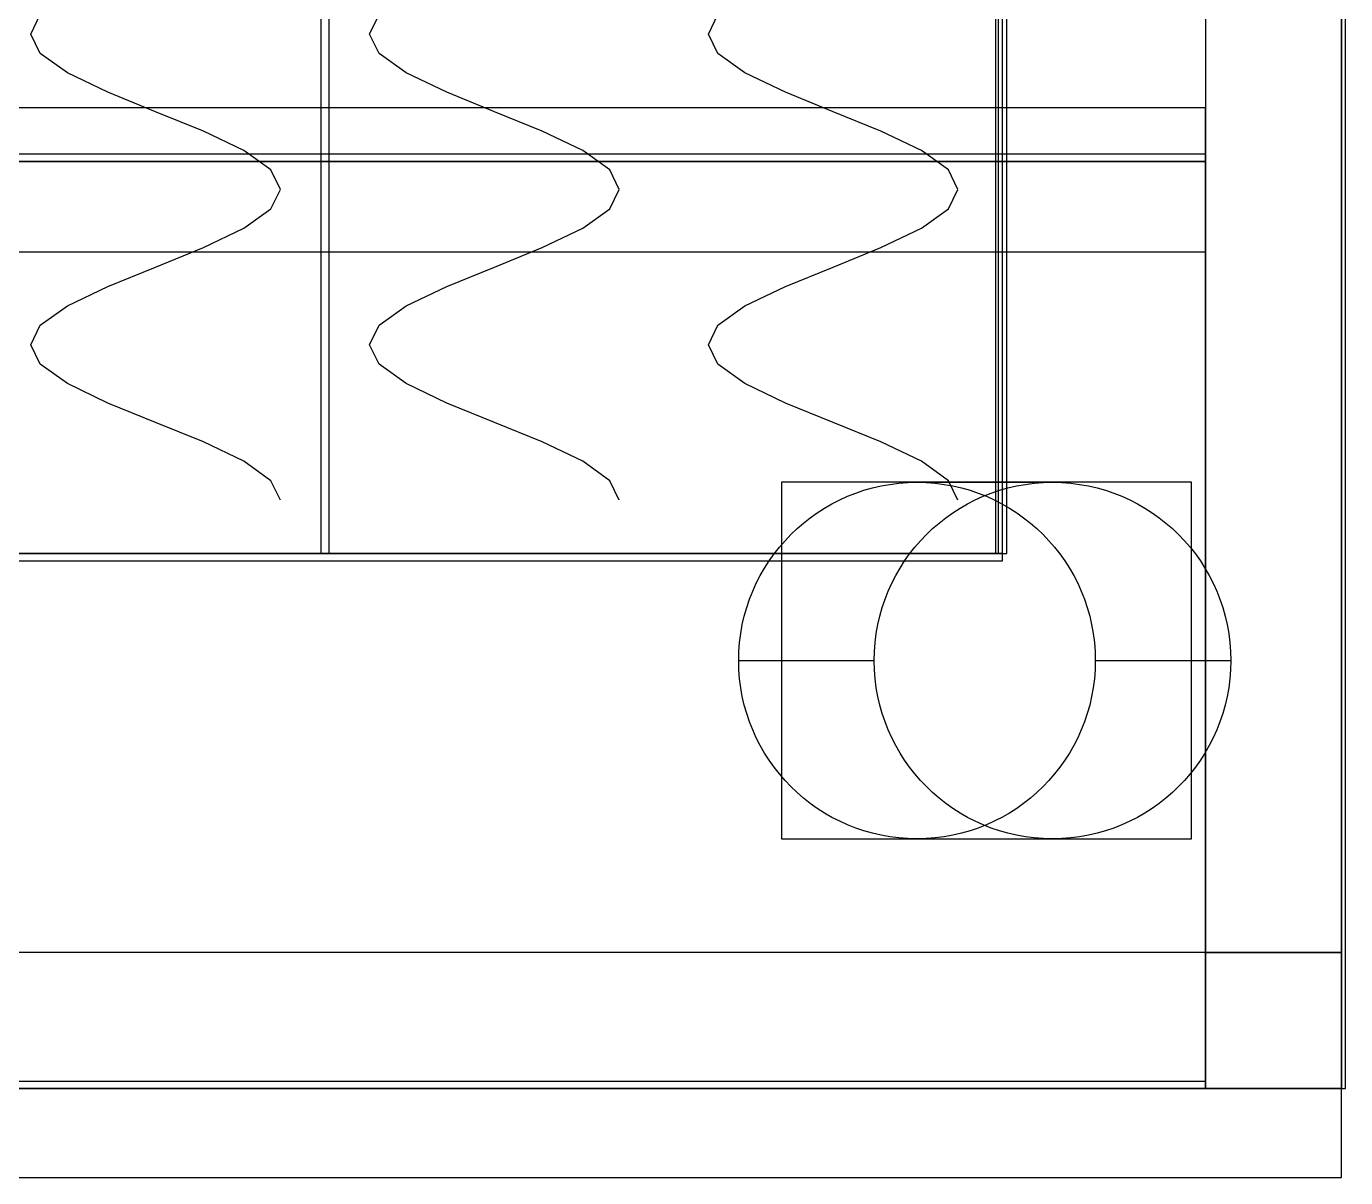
# Model space of a CAD drawing. Header units: metres. Extents: x -4 to 954, y -25 to 874.
# Drawn here: x 581.2 to 951.2, y -25 to 297.9 of the extents above; entities that cross this region are included whole.
import ezdxf

# ---------------------------------------------------------------- set-up
doc = ezdxf.new("R2010")
doc.units = ezdxf.units.M
for name, color, linetype in [('00_RUEDAS_INDUSTRIALES', 7, 'Continuous'), ('01_CHASIS_PTR_SOLDADO', 4, 'Continuous'), ('02_FORRO_EXTERIOR_LAMINA', 8, 'Continuous'), ('03_DIVISION_VERTICAL_AISLANTE', 6, 'Continuous'), ('04_POZO_CAIDA_BLINDADO', 1, 'Continuous'), ('07_CHAROLAS_Y_CANALES', 5, 'Continuous'), ('08_RESORTES_HELICOIDALES', 1, 'Continuous'), ('14_PUERTA_Y_VITRINA', 7, 'Continuous')]:
    doc.layers.add(name, color=color, linetype=linetype)

msp = doc.modelspace()

# ---------------------------------------------------------------- linework, layer by layer
at = {"layer": '00_RUEDAS_INDUSTRIALES'}
for p, q in [((908, 170, -6), (793, 170, -6)), ((793, 170, -6), (793, 70, -6)), ((908, 170, -6), (793, 170)), ((793, 170), (793, 70)), ((793, 170, -6), (793, 170)), ((831, 170, -75), (869, 170, -75)), ((908, 70, -6), (908, 170, -6)), ((908, 70), (908, 170, -6)), ((908, 170, -6), (908, 170, -6)), ((781, 120, -75), (819, 120, -75)), ((881, 120, -75), (919, 120, -75)), ((793, 70, -6), (908, 70, -6)), ((793, 70), (908, 70)), ((793, 70, -6), (793, 70)), ((831, 70, -75), (869, 70, -75)), ((908, 70, -6), (908, 70))]:
    msp.add_line(p, q, dxfattribs=at)
for centre in [(831, 120, -75), (869, 120, -75)]:
    msp.add_circle(centre, 50, dxfattribs=at)
at = {"layer": '01_CHASIS_PTR_SOLDADO'}
for p, q in [((911.9, 811.9), (911.9, 38.1)), ((911.9, 811.9, 38.1), (911.9, 38.1, 38.1)), ((911.9, 811.9, 434.6), (911.9, 38.1, 434.6)), ((911.9, 811.9, 460), (911.9, 38.1, 460)), ((911.9, 811.9, 1791.9), (911.9, 38.1, 1791.9)), ((911.9, 811.9, 1830), (911.9, 38.1, 1830)), ((950, 38.1), (950, 811.9)), ((950, 38.1, 38.1), (950, 811.9)), ((950, 38.1, 434.6), (950, 811.9, 434.6)), ((950, 38.1, 460), (950, 811.9, 434.6)), ((950, 38.1, 1791.9), (950, 811.9, 1791.9)), ((950, 38.1, 1830), (950, 811.9, 1791.9)), ((911.9, 260, 434.6), (38.1, 260, 434.6)), ((911.9, 260, 434.6), (38.1, 260, 460)), ((911.9, 234.6, 434.6), (911.9, 260, 434.6)), ((911.9, 234.6, 460), (911.9, 260, 434.6)), ((911.9, 260, 434.6), (911.9, 260, 434.6)), ((38.1, 234.6, 434.6), (911.9, 234.6, 434.6)), ((38.1, 234.6, 460), (911.9, 234.6, 460)), ((911.9, 234.6, 434.6), (911.9, 234.6, 460)), ((911.9, 38.1), (38.1, 38.1)), ((911.9, 38.1), (38.1, 38.1, 38.1)), ((911.9, 38.1, 434.6), (38.1, 38.1, 434.6)), ((911.9, 38.1, 434.6), (38.1, 38.1, 460)), ((911.9, 38.1, 1791.9), (38.1, 38.1, 1791.9)), ((911.9, 38.1, 1791.9), (38.1, 38.1, 1830)), ((950, 38.1), (911.9, 38.1)), ((911.9, 38.1), (911.9, 0)), ((950, 38.1), (911.9, 38.1, 1830)), ((911.9, 38.1, 1830), (911.9, 0, 1830)), ((911.9, 38.1), (911.9, 38.1, 1830)), ((911.9, 0), (911.9, 38.1)), ((911.9, 0, 38.1), (911.9, 38.1)), ((911.9, 38.1), (911.9, 38.1)), ((911.9, 38.1), (950, 38.1)), ((911.9, 38.1, 38.1), (950, 38.1, 38.1)), ((911.9, 38.1), (911.9, 38.1, 38.1)), ((911.9, 0, 434.6), (911.9, 38.1, 434.6)), ((911.9, 0, 460), (911.9, 38.1, 434.6)), ((911.9, 38.1, 434.6), (911.9, 38.1, 434.6)), ((911.9, 38.1, 434.6), (950, 38.1, 434.6)), ((911.9, 38.1, 460), (950, 38.1, 460)), ((911.9, 38.1, 434.6), (911.9, 38.1, 460)), ((911.9, 0, 1791.9), (911.9, 38.1, 1791.9)), ((911.9, 0, 1830), (911.9, 38.1, 1791.9)), ((911.9, 38.1, 1791.9), (911.9, 38.1, 1791.9)), ((911.9, 38.1, 1791.9), (950, 38.1, 1791.9)), ((911.9, 38.1, 1830), (950, 38.1, 1830)), ((911.9, 38.1, 1791.9), (911.9, 38.1, 1830)), ((950, 0), (950, 38.1)), ((950, 0, 1830), (950, 38.1)), ((950, 38.1), (950, 38.1)), ((950, 38.1), (950, 38.1, 38.1)), ((950, 38.1, 434.6), (950, 38.1, 460)), ((950, 38.1, 1791.9), (950, 38.1, 1830)), ((38.1, 0), (911.9, 0)), ((38.1, 0, 38.1), (911.9, 0, 38.1)), ((38.1, 0, 434.6), (911.9, 0, 434.6)), ((38.1, 0, 460), (911.9, 0, 460)), ((38.1, 0, 1791.9), (911.9, 0, 1791.9)), ((38.1, 0, 1830), (911.9, 0, 1830)), ((911.9, 0), (950, 0)), ((911.9, 0, 1830), (950, 0, 1830)), ((911.9, 0), (911.9, 0, 1830)), ((911.9, 0), (911.9, 0, 38.1)), ((911.9, 0, 434.6), (911.9, 0, 460)), ((911.9, 0, 1791.9), (911.9, 0, 1830)), ((950, 0), (950, 0, 1830))]:
    msp.add_line(p, q, dxfattribs=at)
at = {"layer": '02_FORRO_EXTERIOR_LAMINA'}
for p, q in [((950, 850), (950, 0)), ((950, 850, 1830), (950, 0, 1830)), ((951.2, 0), (951.2, 850)), ((951.2, 0, 1830), (951.2, 850)), ((950, 0), (951.2, 0)), ((950, 0, 1830), (951.2, 0, 1830)), ((950, 0), (950, 0, 1830)), ((951.2, 0), (951.2, 0, 1830))]:
    msp.add_line(p, q, dxfattribs=at)
at = {"layer": '03_DIVISION_VERTICAL_AISLANTE'}
for p, q in [((911.9, 275, 460), (38.1, 275, 460)), ((911.9, 275, 460), (38.1, 275, 550)), ((911.9, 260, 460), (911.9, 275, 460)), ((911.9, 260, 550), (911.9, 275, 460)), ((911.9, 275, 460), (911.9, 275, 460)), ((38.1, 260, 460), (911.9, 260, 460)), ((38.1, 260, 550), (911.9, 260, 550)), ((911.9, 260, 524.6), (38.1, 260, 524.6)), ((911.9, 260, 524.6), (38.1, 260, 550)), ((911.9, 260, 460), (911.9, 260, 550)), ((911.9, 234.6, 524.6), (911.9, 260, 524.6)), ((911.9, 234.6, 550), (911.9, 260, 524.6)), ((911.9, 260, 524.6), (911.9, 260, 524.6)), ((38.1, 234.6, 524.6), (911.9, 234.6, 524.6)), ((38.1, 234.6, 550), (911.9, 234.6, 550)), ((911.9, 234.6, 524.6), (911.9, 234.6, 550))]:
    msp.add_line(p, q, dxfattribs=at)
at = {"layer": '04_POZO_CAIDA_BLINDADO'}
for p, q in [((911.9, 262), (38.1, 262)), ((911.9, 262), (38.1, 262, 460)), ((38.1, 260), (911.9, 260)), ((38.1, 260, 460), (911.9, 260, 460)), ((911.9, 260), (38.1, 260)), ((911.9, 260), (38.1, 260, 2)), ((911.9, 260), (911.9, 262)), ((911.9, 260, 460), (911.9, 262)), ((911.9, 262), (911.9, 262)), ((911.9, 260), (911.9, 260, 460)), ((911.9, 0), (911.9, 260)), ((911.9, 0, 2), (911.9, 260)), ((911.9, 260), (911.9, 260)), ((911.9, 2, 450), (38.1, 2, 450)), ((911.9, 2, 450), (38.1, 2, 460)), ((38.1, 0), (911.9, 0)), ((38.1, 0, 2), (911.9, 0, 2)), ((38.1, 0, 450), (911.9, 0, 450)), ((38.1, 0, 460), (911.9, 0, 460)), ((911.9, 0, 450), (911.9, 2, 450)), ((911.9, 0, 460), (911.9, 2, 450)), ((911.9, 2, 450), (911.9, 2, 450)), ((911.9, 0), (911.9, 0, 2)), ((911.9, 0, 450), (911.9, 0, 460))]:
    msp.add_line(p, q, dxfattribs=at)
at = {"layer": '07_CHAROLAS_Y_CANALES'}
for p, q in [((663.8, 800, 552), (663.8, 150, 552)), ((663.8, 800, 612), (663.8, 150, 612)), ((663.8, 800, 752), (663.8, 150, 752)), ((663.8, 800, 812), (663.8, 150, 812)), ((663.8, 800, 952), (663.8, 150, 952)), ((663.8, 800, 1012), (663.8, 150, 1012)), ((663.8, 800, 1152), (663.8, 150, 1152)), ((663.8, 800, 1212), (663.8, 150, 1212)), ((663.8, 800, 1352), (663.8, 150, 1352)), ((663.8, 800, 1412), (663.8, 150, 1412)), ((663.8, 800, 1552), (663.8, 150, 1552)), ((663.8, 800, 1612), (663.8, 150, 1612)), ((666.2, 150, 552), (666.2, 800, 552)), ((666.2, 150, 612), (666.2, 800, 552)), ((666.2, 150, 752), (666.2, 800, 752)), ((666.2, 150, 812), (666.2, 800, 752)), ((666.2, 150, 952), (666.2, 800, 952)), ((666.2, 150, 1012), (666.2, 800, 952)), ((666.2, 150, 1152), (666.2, 800, 1152)), ((666.2, 150, 1212), (666.2, 800, 1152)), ((666.2, 150, 1352), (666.2, 800, 1352)), ((666.2, 150, 1412), (666.2, 800, 1352)), ((666.2, 150, 1552), (666.2, 800, 1552)), ((666.2, 150, 1612), (666.2, 800, 1552)), ((853, 800, 550), (853, 150, 550)), ((853, 800, 570), (853, 150, 570)), ((853, 800, 750), (853, 150, 750)), ((853, 800, 770), (853, 150, 770)), ((853, 800, 950), (853, 150, 950)), ((853, 800, 970), (853, 150, 970)), ((853, 800, 1150), (853, 150, 1150)), ((853, 800, 1170), (853, 150, 1170)), ((853, 800, 1350), (853, 150, 1350)), ((853, 800, 1370), (853, 150, 1370)), ((853, 800, 1550), (853, 150, 1550)), ((853, 800, 1570), (853, 150, 1570)), ((853.8, 800, 552), (853.8, 150, 552)), ((853.8, 800, 612), (853.8, 150, 612)), ((853.8, 800, 752), (853.8, 150, 752)), ((853.8, 800, 812), (853.8, 150, 812)), ((853.8, 800, 952), (853.8, 150, 952)), ((853.8, 800, 1012), (853.8, 150, 1012)), ((853.8, 800, 1152), (853.8, 150, 1152)), ((853.8, 800, 1212), (853.8, 150, 1212)), ((853.8, 800, 1352), (853.8, 150, 1352)), ((853.8, 800, 1412), (853.8, 150, 1412)), ((853.8, 800, 1552), (853.8, 150, 1552)), ((853.8, 800, 1612), (853.8, 150, 1612)), ((855, 150, 550), (855, 800, 550)), ((855, 150, 552), (855, 800, 550)), ((855, 150, 550), (855, 800, 550)), ((855, 150, 570), (855, 800, 550)), ((855, 150, 750), (855, 800, 750)), ((855, 150, 752), (855, 800, 750)), ((855, 150, 750), (855, 800, 750)), ((855, 150, 770), (855, 800, 750)), ((855, 150, 950), (855, 800, 950)), ((855, 150, 952), (855, 800, 950)), ((855, 150, 950), (855, 800, 950)), ((855, 150, 970), (855, 800, 950)), ((855, 150, 1150), (855, 800, 1150)), ((855, 150, 1152), (855, 800, 1150)), ((855, 150, 1150), (855, 800, 1150)), ((855, 150, 1170), (855, 800, 1150)), ((855, 150, 1350), (855, 800, 1350)), ((855, 150, 1352), (855, 800, 1350)), ((855, 150, 1350), (855, 800, 1350)), ((855, 150, 1370), (855, 800, 1350)), ((855, 150, 1550), (855, 800, 1550)), ((855, 150, 1552), (855, 800, 1550)), ((855, 150, 1550), (855, 800, 1550)), ((855, 150, 1570), (855, 800, 1550)), ((856.2, 150, 552), (856.2, 800, 552)), ((856.2, 150, 612), (856.2, 800, 552)), ((856.2, 150, 752), (856.2, 800, 752)), ((856.2, 150, 812), (856.2, 800, 752)), ((856.2, 150, 952), (856.2, 800, 952)), ((856.2, 150, 1012), (856.2, 800, 952)), ((856.2, 150, 1152), (856.2, 800, 1152)), ((856.2, 150, 1212), (856.2, 800, 1152)), ((856.2, 150, 1352), (856.2, 800, 1352)), ((856.2, 150, 1412), (856.2, 800, 1352)), ((856.2, 150, 1552), (856.2, 800, 1552)), ((856.2, 150, 1612), (856.2, 800, 1552)), ((95, 150, 550), (855, 150, 550)), ((95, 150, 552), (855, 150, 552)), ((855, 150, 532), (95, 150, 532)), ((855, 150, 532), (95, 150, 552)), ((95, 150, 750), (855, 150, 750)), ((95, 150, 752), (855, 150, 752)), ((855, 150, 732), (95, 150, 732)), ((855, 150, 732), (95, 150, 752)), ((95, 150, 950), (855, 150, 950)), ((95, 150, 952), (855, 150, 952)), ((855, 150, 932), (95, 150, 932)), ((855, 150, 932), (95, 150, 952)), ((95, 150, 1150), (855, 150, 1150)), ((95, 150, 1152), (855, 150, 1152)), ((855, 150, 1132), (95, 150, 1132)), ((855, 150, 1132), (95, 150, 1152)), ((95, 150, 1350), (855, 150, 1350)), ((95, 150, 1352), (855, 150, 1352)), ((855, 150, 1332), (95, 150, 1332)), ((855, 150, 1332), (95, 150, 1352)), ((95, 150, 1550), (855, 150, 1550)), ((95, 150, 1552), (855, 150, 1552)), ((855, 150, 1532), (95, 150, 1532)), ((855, 150, 1532), (95, 150, 1552)), ((95, 148, 532), (855, 148, 532)), ((95, 148, 552), (855, 148, 552)), ((95, 148, 732), (855, 148, 732)), ((95, 148, 752), (855, 148, 752)), ((95, 148, 932), (855, 148, 932)), ((95, 148, 952), (855, 148, 952)), ((95, 148, 1132), (855, 148, 1132)), ((95, 148, 1152), (855, 148, 1152)), ((95, 148, 1332), (855, 148, 1332)), ((95, 148, 1352), (855, 148, 1352)), ((95, 148, 1532), (855, 148, 1532)), ((95, 148, 1552), (855, 148, 1552)), ((663.8, 150, 552), (666.2, 150, 552)), ((663.8, 150, 612), (666.2, 150, 612)), ((663.8, 150, 552), (663.8, 150, 612)), ((663.8, 150, 752), (666.2, 150, 752)), ((663.8, 150, 812), (666.2, 150, 812)), ((663.8, 150, 752), (663.8, 150, 812)), ((663.8, 150, 952), (666.2, 150, 952)), ((663.8, 150, 1012), (666.2, 150, 1012)), ((663.8, 150, 952), (663.8, 150, 1012)), ((663.8, 150, 1152), (666.2, 150, 1152)), ((663.8, 150, 1212), (666.2, 150, 1212)), ((663.8, 150, 1152), (663.8, 150, 1212)), ((663.8, 150, 1352), (666.2, 150, 1352)), ((663.8, 150, 1412), (666.2, 150, 1412)), ((663.8, 150, 1352), (663.8, 150, 1412)), ((663.8, 150, 1552), (666.2, 150, 1552)), ((663.8, 150, 1612), (666.2, 150, 1612)), ((663.8, 150, 1552), (663.8, 150, 1612)), ((666.2, 150, 552), (666.2, 150, 612)), ((666.2, 150, 752), (666.2, 150, 812)), ((666.2, 150, 952), (666.2, 150, 1012)), ((666.2, 150, 1152), (666.2, 150, 1212)), ((666.2, 150, 1352), (666.2, 150, 1412)), ((666.2, 150, 1552), (666.2, 150, 1612)), ((853, 150, 550), (855, 150, 550)), ((853, 150, 570), (855, 150, 570)), ((853, 150, 550), (853, 150, 570)), ((853, 150, 750), (855, 150, 750)), ((853, 150, 770), (855, 150, 770)), ((853, 150, 750), (853, 150, 770)), ((853, 150, 950), (855, 150, 950)), ((853, 150, 970), (855, 150, 970)), ((853, 150, 950), (853, 150, 970)), ((853, 150, 1150), (855, 150, 1150)), ((853, 150, 1170), (855, 150, 1170)), ((853, 150, 1150), (853, 150, 1170)), ((853, 150, 1350), (855, 150, 1350)), ((853, 150, 1370), (855, 150, 1370)), ((853, 150, 1350), (853, 150, 1370)), ((853, 150, 1550), (855, 150, 1550)), ((853, 150, 1570), (855, 150, 1570)), ((853, 150, 1550), (853, 150, 1570)), ((853.8, 150, 552), (856.2, 150, 552)), ((853.8, 150, 612), (856.2, 150, 612)), ((853.8, 150, 552), (853.8, 150, 612)), ((853.8, 150, 752), (856.2, 150, 752)), ((853.8, 150, 812), (856.2, 150, 812)), ((853.8, 150, 752), (853.8, 150, 812)), ((853.8, 150, 952), (856.2, 150, 952)), ((853.8, 150, 1012), (856.2, 150, 1012)), ((853.8, 150, 952), (853.8, 150, 1012)), ((853.8, 150, 1152), (856.2, 150, 1152)), ((853.8, 150, 1212), (856.2, 150, 1212)), ((853.8, 150, 1152), (853.8, 150, 1212)), ((853.8, 150, 1352), (856.2, 150, 1352)), ((853.8, 150, 1412), (856.2, 150, 1412)), ((853.8, 150, 1352), (853.8, 150, 1412)), ((853.8, 150, 1552), (856.2, 150, 1552)), ((853.8, 150, 1612), (856.2, 150, 1612)), ((853.8, 150, 1552), (853.8, 150, 1612)), ((855, 150, 550), (855, 150, 552)), ((855, 148, 532), (855, 150, 532)), ((855, 148, 552), (855, 150, 532)), ((855, 150, 532), (855, 150, 532)), ((855, 150, 550), (855, 150, 570)), ((855, 150, 750), (855, 150, 752)), ((855, 148, 732), (855, 150, 732)), ((855, 148, 752), (855, 150, 732)), ((855, 150, 732), (855, 150, 732)), ((855, 150, 750), (855, 150, 770)), ((855, 150, 950), (855, 150, 952)), ((855, 148, 932), (855, 150, 932)), ((855, 148, 952), (855, 150, 932)), ((855, 150, 932), (855, 150, 932)), ((855, 150, 950), (855, 150, 970)), ((855, 150, 1150), (855, 150, 1152)), ((855, 148, 1132), (855, 150, 1132)), ((855, 148, 1152), (855, 150, 1132)), ((855, 150, 1132), (855, 150, 1132)), ((855, 150, 1150), (855, 150, 1170)), ((855, 150, 1350), (855, 150, 1352)), ((855, 148, 1332), (855, 150, 1332)), ((855, 148, 1352), (855, 150, 1332)), ((855, 150, 1332), (855, 150, 1332)), ((855, 150, 1350), (855, 150, 1370)), ((855, 150, 1550), (855, 150, 1552)), ((855, 148, 1532), (855, 150, 1532)), ((855, 148, 1552), (855, 150, 1532)), ((855, 150, 1532), (855, 150, 1532)), ((855, 150, 1550), (855, 150, 1570)), ((855, 148, 532), (855, 148, 552)), ((855, 148, 732), (855, 148, 752)), ((855, 148, 932), (855, 148, 952)), ((855, 148, 1132), (855, 148, 1152)), ((855, 148, 1332), (855, 148, 1352)), ((855, 148, 1532), (855, 148, 1552)), ((856.2, 150, 552), (856.2, 150, 612)), ((856.2, 150, 752), (856.2, 150, 812)), ((856.2, 150, 952), (856.2, 150, 1012)), ((856.2, 150, 1152), (856.2, 150, 1212)), ((856.2, 150, 1352), (856.2, 150, 1412)), ((856.2, 150, 1552), (856.2, 150, 1612))]:
    msp.add_line(p, q, dxfattribs=at)
at = {"layer": '08_RESORTES_HELICOIDALES'}
for p, q in [((582.5, 295.71, 595), (585.16, 301.16, 581.61)), ((582.5, 295.71, 795), (585.16, 301.16, 781.61)), ((582.5, 295.71, 995), (585.16, 301.16, 981.61)), ((582.5, 295.71, 1195), (585.16, 301.16, 1181.61)), ((582.5, 295.71, 1395), (585.16, 301.16, 1381.61)), ((582.5, 295.71, 1595), (585.16, 301.16, 1581.61)), ((677.5, 295.71, 595), (680.16, 301.16, 581.61)), ((677.5, 295.71, 795), (680.16, 301.16, 781.61)), ((677.5, 295.71, 995), (680.16, 301.16, 981.61)), ((677.5, 295.71, 1195), (680.16, 301.16, 1181.61)), ((677.5, 295.71, 1395), (680.16, 301.16, 1381.61)), ((677.5, 295.71, 1595), (680.16, 301.16, 1581.61)), ((772.5, 295.71, 595), (775.16, 301.16, 581.61)), ((772.5, 295.71, 795), (775.16, 301.16, 781.61)), ((772.5, 295.71, 995), (775.16, 301.16, 981.61)), ((772.5, 295.71, 1195), (775.16, 301.16, 1181.61)), ((772.5, 295.71, 1395), (775.16, 301.16, 1381.61)), ((772.5, 295.71, 1595), (775.16, 301.16, 1581.61)), ((585.16, 290.27, 608.39), (582.5, 295.71, 595)), ((585.16, 290.27, 808.39), (582.5, 295.71, 795)), ((585.16, 290.27, 1008.39), (582.5, 295.71, 995)), ((585.16, 290.27, 1208.39), (582.5, 295.71, 1195)), ((585.16, 290.27, 1408.39), (582.5, 295.71, 1395)), ((585.16, 290.27, 1608.39), (582.5, 295.71, 1595)), ((680.16, 290.27, 608.39), (677.5, 295.71, 595)), ((680.16, 290.27, 808.39), (677.5, 295.71, 795)), ((680.16, 290.27, 1008.39), (677.5, 295.71, 995)), ((680.16, 290.27, 1208.39), (677.5, 295.71, 1195)), ((680.16, 290.27, 1408.39), (677.5, 295.71, 1395)), ((680.16, 290.27, 1608.39), (677.5, 295.71, 1595)), ((775.16, 290.27, 608.39), (772.5, 295.71, 595)), ((775.16, 290.27, 808.39), (772.5, 295.71, 795)), ((775.16, 290.27, 1008.39), (772.5, 295.71, 995)), ((775.16, 290.27, 1208.39), (772.5, 295.71, 1195)), ((775.16, 290.27, 1408.39), (772.5, 295.71, 1395)), ((775.16, 290.27, 1608.39), (772.5, 295.71, 1595)), ((592.75, 284.82, 619.75), (585.16, 290.27, 608.39)), ((592.75, 284.82, 819.75), (585.16, 290.27, 808.39)), ((592.75, 284.82, 1019.75), (585.16, 290.27, 1008.39)), ((592.75, 284.82, 1219.75), (585.16, 290.27, 1208.39)), ((592.75, 284.82, 1419.75), (585.16, 290.27, 1408.39)), ((592.75, 284.82, 1619.75), (585.16, 290.27, 1608.39)), ((687.75, 284.82, 619.75), (680.16, 290.27, 608.39)), ((687.75, 284.82, 819.75), (680.16, 290.27, 808.39)), ((687.75, 284.82, 1019.75), (680.16, 290.27, 1008.39)), ((687.75, 284.82, 1219.75), (680.16, 290.27, 1208.39)), ((687.75, 284.82, 1419.75), (680.16, 290.27, 1408.39)), ((687.75, 284.82, 1619.75), (680.16, 290.27, 1608.39)), ((782.75, 284.82, 619.75), (775.16, 290.27, 608.39)), ((782.75, 284.82, 819.75), (775.16, 290.27, 808.39)), ((782.75, 284.82, 1019.75), (775.16, 290.27, 1008.39)), ((782.75, 284.82, 1219.75), (775.16, 290.27, 1208.39)), ((782.75, 284.82, 1419.75), (775.16, 290.27, 1408.39)), ((782.75, 284.82, 1619.75), (775.16, 290.27, 1608.39)), ((604.11, 279.38, 627.34), (592.75, 284.82, 619.75)), ((604.11, 279.38, 827.34), (592.75, 284.82, 819.75)), ((604.11, 279.38, 1027.34), (592.75, 284.82, 1019.75)), ((604.11, 279.38, 1227.34), (592.75, 284.82, 1219.75)), ((604.11, 279.38, 1427.34), (592.75, 284.82, 1419.75)), ((604.11, 279.38, 1627.34), (592.75, 284.82, 1619.75)), ((699.11, 279.38, 627.34), (687.75, 284.82, 619.75)), ((699.11, 279.38, 827.34), (687.75, 284.82, 819.75)), ((699.11, 279.38, 1027.34), (687.75, 284.82, 1019.75)), ((699.11, 279.38, 1227.34), (687.75, 284.82, 1219.75)), ((699.11, 279.38, 1427.34), (687.75, 284.82, 1419.75)), ((699.11, 279.38, 1627.34), (687.75, 284.82, 1619.75)), ((794.11, 279.38, 627.34), (782.75, 284.82, 619.75)), ((794.11, 279.38, 827.34), (782.75, 284.82, 819.75)), ((794.11, 279.38, 1027.34), (782.75, 284.82, 1019.75)), ((794.11, 279.38, 1227.34), (782.75, 284.82, 1219.75)), ((794.11, 279.38, 1427.34), (782.75, 284.82, 1419.75)), ((794.11, 279.38, 1627.34), (782.75, 284.82, 1619.75)), ((617.5, 273.93, 630), (604.11, 279.38, 627.34)), ((617.5, 273.93, 830), (604.11, 279.38, 827.34)), ((617.5, 273.93, 1030), (604.11, 279.38, 1027.34)), ((617.5, 273.93, 1230), (604.11, 279.38, 1227.34)), ((617.5, 273.93, 1430), (604.11, 279.38, 1427.34)), ((617.5, 273.93, 1630), (604.11, 279.38, 1627.34)), ((712.5, 273.93, 630), (699.11, 279.38, 627.34)), ((712.5, 273.93, 830), (699.11, 279.38, 827.34)), ((712.5, 273.93, 1030), (699.11, 279.38, 1027.34)), ((712.5, 273.93, 1230), (699.11, 279.38, 1227.34)), ((712.5, 273.93, 1430), (699.11, 279.38, 1427.34)), ((712.5, 273.93, 1630), (699.11, 279.38, 1627.34)), ((807.5, 273.93, 630), (794.11, 279.38, 627.34)), ((807.5, 273.93, 830), (794.11, 279.38, 827.34)), ((807.5, 273.93, 1030), (794.11, 279.38, 1027.34)), ((807.5, 273.93, 1230), (794.11, 279.38, 1227.34)), ((807.5, 273.93, 1430), (794.11, 279.38, 1427.34)), ((807.5, 273.93, 1630), (794.11, 279.38, 1627.34)), ((630.89, 268.48, 627.34), (617.5, 273.93, 630)), ((630.89, 268.48, 827.34), (617.5, 273.93, 830)), ((630.89, 268.48, 1027.34), (617.5, 273.93, 1030)), ((630.89, 268.48, 1227.34), (617.5, 273.93, 1230)), ((630.89, 268.48, 1427.34), (617.5, 273.93, 1430)), ((630.89, 268.48, 1627.34), (617.5, 273.93, 1630)), ((725.89, 268.48, 627.34), (712.5, 273.93, 630)), ((725.89, 268.48, 827.34), (712.5, 273.93, 830)), ((725.89, 268.48, 1027.34), (712.5, 273.93, 1030)), ((725.89, 268.48, 1227.34), (712.5, 273.93, 1230)), ((725.89, 268.48, 1427.34), (712.5, 273.93, 1430)), ((725.89, 268.48, 1627.34), (712.5, 273.93, 1630)), ((820.89, 268.48, 627.34), (807.5, 273.93, 630)), ((820.89, 268.48, 827.34), (807.5, 273.93, 830)), ((820.89, 268.48, 1027.34), (807.5, 273.93, 1030)), ((820.89, 268.48, 1227.34), (807.5, 273.93, 1230)), ((820.89, 268.48, 1427.34), (807.5, 273.93, 1430)), ((820.89, 268.48, 1627.34), (807.5, 273.93, 1630)), ((642.25, 263.04, 619.75), (630.89, 268.48, 627.34)), ((642.25, 263.04, 819.75), (630.89, 268.48, 827.34)), ((642.25, 263.04, 1019.75), (630.89, 268.48, 1027.34)), ((642.25, 263.04, 1219.75), (630.89, 268.48, 1227.34)), ((642.25, 263.04, 1419.75), (630.89, 268.48, 1427.34)), ((642.25, 263.04, 1619.75), (630.89, 268.48, 1627.34)), ((737.25, 263.04, 619.75), (725.89, 268.48, 627.34)), ((737.25, 263.04, 819.75), (725.89, 268.48, 827.34)), ((737.25, 263.04, 1019.75), (725.89, 268.48, 1027.34)), ((737.25, 263.04, 1219.75), (725.89, 268.48, 1227.34)), ((737.25, 263.04, 1419.75), (725.89, 268.48, 1427.34)), ((737.25, 263.04, 1619.75), (725.89, 268.48, 1627.34)), ((832.25, 263.04, 619.75), (820.89, 268.48, 627.34)), ((832.25, 263.04, 819.75), (820.89, 268.48, 827.34)), ((832.25, 263.04, 1019.75), (820.89, 268.48, 1027.34)), ((832.25, 263.04, 1219.75), (820.89, 268.48, 1227.34)), ((832.25, 263.04, 1419.75), (820.89, 268.48, 1427.34)), ((832.25, 263.04, 1619.75), (820.89, 268.48, 1627.34)), ((649.84, 257.59, 608.39), (642.25, 263.04, 619.75)), ((649.84, 257.59, 808.39), (642.25, 263.04, 819.75)), ((649.84, 257.59, 1008.39), (642.25, 263.04, 1019.75)), ((649.84, 257.59, 1208.39), (642.25, 263.04, 1219.75)), ((649.84, 257.59, 1408.39), (642.25, 263.04, 1419.75)), ((649.84, 257.59, 1608.39), (642.25, 263.04, 1619.75)), ((744.84, 257.59, 608.39), (737.25, 263.04, 619.75)), ((744.84, 257.59, 808.39), (737.25, 263.04, 819.75)), ((744.84, 257.59, 1008.39), (737.25, 263.04, 1019.75)), ((744.84, 257.59, 1208.39), (737.25, 263.04, 1219.75)), ((744.84, 257.59, 1408.39), (737.25, 263.04, 1419.75)), ((744.84, 257.59, 1608.39), (737.25, 263.04, 1619.75)), ((839.84, 257.59, 608.39), (832.25, 263.04, 619.75)), ((839.84, 257.59, 808.39), (832.25, 263.04, 819.75)), ((839.84, 257.59, 1008.39), (832.25, 263.04, 1019.75)), ((839.84, 257.59, 1208.39), (832.25, 263.04, 1219.75)), ((839.84, 257.59, 1408.39), (832.25, 263.04, 1419.75)), ((839.84, 257.59, 1608.39), (832.25, 263.04, 1619.75)), ((652.5, 252.14, 595), (649.84, 257.59, 608.39)), ((652.5, 252.14, 795), (649.84, 257.59, 808.39)), ((652.5, 252.14, 995), (649.84, 257.59, 1008.39)), ((652.5, 252.14, 1195), (649.84, 257.59, 1208.39)), ((652.5, 252.14, 1395), (649.84, 257.59, 1408.39)), ((652.5, 252.14, 1595), (649.84, 257.59, 1608.39)), ((747.5, 252.14, 595), (744.84, 257.59, 608.39)), ((747.5, 252.14, 795), (744.84, 257.59, 808.39)), ((747.5, 252.14, 995), (744.84, 257.59, 1008.39)), ((747.5, 252.14, 1195), (744.84, 257.59, 1208.39)), ((747.5, 252.14, 1395), (744.84, 257.59, 1408.39)), ((747.5, 252.14, 1595), (744.84, 257.59, 1608.39)), ((842.5, 252.14, 595), (839.84, 257.59, 608.39)), ((842.5, 252.14, 795), (839.84, 257.59, 808.39)), ((842.5, 252.14, 995), (839.84, 257.59, 1008.39)), ((842.5, 252.14, 1195), (839.84, 257.59, 1208.39)), ((842.5, 252.14, 1395), (839.84, 257.59, 1408.39)), ((842.5, 252.14, 1595), (839.84, 257.59, 1608.39)), ((649.84, 246.7, 581.61), (652.5, 252.14, 595)), ((649.84, 246.7, 781.61), (652.5, 252.14, 795)), ((649.84, 246.7, 981.61), (652.5, 252.14, 995)), ((649.84, 246.7, 1181.61), (652.5, 252.14, 1195)), ((649.84, 246.7, 1381.61), (652.5, 252.14, 1395)), ((649.84, 246.7, 1581.61), (652.5, 252.14, 1595)), ((744.84, 246.7, 581.61), (747.5, 252.14, 595)), ((744.84, 246.7, 781.61), (747.5, 252.14, 795)), ((744.84, 246.7, 981.61), (747.5, 252.14, 995)), ((744.84, 246.7, 1181.61), (747.5, 252.14, 1195)), ((744.84, 246.7, 1381.61), (747.5, 252.14, 1395)), ((744.84, 246.7, 1581.61), (747.5, 252.14, 1595)), ((839.84, 246.7, 581.61), (842.5, 252.14, 595)), ((839.84, 246.7, 781.61), (842.5, 252.14, 795)), ((839.84, 246.7, 981.61), (842.5, 252.14, 995)), ((839.84, 246.7, 1181.61), (842.5, 252.14, 1195)), ((839.84, 246.7, 1381.61), (842.5, 252.14, 1395)), ((839.84, 246.7, 1581.61), (842.5, 252.14, 1595)), ((642.25, 241.25, 570.25), (649.84, 246.7, 581.61)), ((642.25, 241.25, 770.25), (649.84, 246.7, 781.61)), ((642.25, 241.25, 970.25), (649.84, 246.7, 981.61)), ((642.25, 241.25, 1170.25), (649.84, 246.7, 1181.61)), ((642.25, 241.25, 1370.25), (649.84, 246.7, 1381.61)), ((642.25, 241.25, 1570.25), (649.84, 246.7, 1581.61)), ((737.25, 241.25, 570.25), (744.84, 246.7, 581.61)), ((737.25, 241.25, 770.25), (744.84, 246.7, 781.61)), ((737.25, 241.25, 970.25), (744.84, 246.7, 981.61)), ((737.25, 241.25, 1170.25), (744.84, 246.7, 1181.61)), ((737.25, 241.25, 1370.25), (744.84, 246.7, 1381.61)), ((737.25, 241.25, 1570.25), (744.84, 246.7, 1581.61)), ((832.25, 241.25, 570.25), (839.84, 246.7, 581.61)), ((832.25, 241.25, 770.25), (839.84, 246.7, 781.61)), ((832.25, 241.25, 970.25), (839.84, 246.7, 981.61)), ((832.25, 241.25, 1170.25), (839.84, 246.7, 1181.61)), ((832.25, 241.25, 1370.25), (839.84, 246.7, 1381.61)), ((832.25, 241.25, 1570.25), (839.84, 246.7, 1581.61)), ((630.89, 235.8, 562.66), (642.25, 241.25, 570.25)), ((630.89, 235.8, 762.66), (642.25, 241.25, 770.25)), ((630.89, 235.8, 962.66), (642.25, 241.25, 970.25)), ((630.89, 235.8, 1162.66), (642.25, 241.25, 1170.25)), ((630.89, 235.8, 1362.66), (642.25, 241.25, 1370.25)), ((630.89, 235.8, 1562.66), (642.25, 241.25, 1570.25)), ((725.89, 235.8, 562.66), (737.25, 241.25, 570.25)), ((725.89, 235.8, 762.66), (737.25, 241.25, 770.25)), ((725.89, 235.8, 962.66), (737.25, 241.25, 970.25)), ((725.89, 235.8, 1162.66), (737.25, 241.25, 1170.25)), ((725.89, 235.8, 1362.66), (737.25, 241.25, 1370.25)), ((725.89, 235.8, 1562.66), (737.25, 241.25, 1570.25)), ((820.89, 235.8, 562.66), (832.25, 241.25, 570.25)), ((820.89, 235.8, 762.66), (832.25, 241.25, 770.25)), ((820.89, 235.8, 962.66), (832.25, 241.25, 970.25)), ((820.89, 235.8, 1162.66), (832.25, 241.25, 1170.25)), ((820.89, 235.8, 1362.66), (832.25, 241.25, 1370.25)), ((820.89, 235.8, 1562.66), (832.25, 241.25, 1570.25)), ((617.5, 230.36, 560), (630.89, 235.8, 562.66)), ((617.5, 230.36, 760), (630.89, 235.8, 762.66)), ((617.5, 230.36, 960), (630.89, 235.8, 962.66)), ((617.5, 230.36, 1160), (630.89, 235.8, 1162.66)), ((617.5, 230.36, 1360), (630.89, 235.8, 1362.66)), ((617.5, 230.36, 1560), (630.89, 235.8, 1562.66)), ((712.5, 230.36, 560), (725.89, 235.8, 562.66)), ((712.5, 230.36, 760), (725.89, 235.8, 762.66)), ((712.5, 230.36, 960), (725.89, 235.8, 962.66)), ((712.5, 230.36, 1160), (725.89, 235.8, 1162.66)), ((712.5, 230.36, 1360), (725.89, 235.8, 1362.66)), ((712.5, 230.36, 1560), (725.89, 235.8, 1562.66)), ((807.5, 230.36, 560), (820.89, 235.8, 562.66)), ((807.5, 230.36, 760), (820.89, 235.8, 762.66)), ((807.5, 230.36, 960), (820.89, 235.8, 962.66)), ((807.5, 230.36, 1160), (820.89, 235.8, 1162.66)), ((807.5, 230.36, 1360), (820.89, 235.8, 1362.66)), ((807.5, 230.36, 1560), (820.89, 235.8, 1562.66)), ((604.11, 224.91, 562.66), (617.5, 230.36, 560)), ((604.11, 224.91, 762.66), (617.5, 230.36, 760)), ((604.11, 224.91, 962.66), (617.5, 230.36, 960)), ((604.11, 224.91, 1162.66), (617.5, 230.36, 1160)), ((604.11, 224.91, 1362.66), (617.5, 230.36, 1360)), ((604.11, 224.91, 1562.66), (617.5, 230.36, 1560)), ((699.11, 224.91, 562.66), (712.5, 230.36, 560)), ((699.11, 224.91, 762.66), (712.5, 230.36, 760)), ((699.11, 224.91, 962.66), (712.5, 230.36, 960)), ((699.11, 224.91, 1162.66), (712.5, 230.36, 1160)), ((699.11, 224.91, 1362.66), (712.5, 230.36, 1360)), ((699.11, 224.91, 1562.66), (712.5, 230.36, 1560)), ((794.11, 224.91, 562.66), (807.5, 230.36, 560)), ((794.11, 224.91, 762.66), (807.5, 230.36, 760)), ((794.11, 224.91, 962.66), (807.5, 230.36, 960)), ((794.11, 224.91, 1162.66), (807.5, 230.36, 1160)), ((794.11, 224.91, 1362.66), (807.5, 230.36, 1360)), ((794.11, 224.91, 1562.66), (807.5, 230.36, 1560)), ((592.75, 219.46, 570.25), (604.11, 224.91, 562.66)), ((592.75, 219.46, 770.25), (604.11, 224.91, 762.66)), ((592.75, 219.46, 970.25), (604.11, 224.91, 962.66)), ((592.75, 219.46, 1170.25), (604.11, 224.91, 1162.66)), ((592.75, 219.46, 1370.25), (604.11, 224.91, 1362.66)), ((592.75, 219.46, 1570.25), (604.11, 224.91, 1562.66)), ((687.75, 219.46, 570.25), (699.11, 224.91, 562.66)), ((687.75, 219.46, 770.25), (699.11, 224.91, 762.66)), ((687.75, 219.46, 970.25), (699.11, 224.91, 962.66)), ((687.75, 219.46, 1170.25), (699.11, 224.91, 1162.66)), ((687.75, 219.46, 1370.25), (699.11, 224.91, 1362.66)), ((687.75, 219.46, 1570.25), (699.11, 224.91, 1562.66)), ((782.75, 219.46, 570.25), (794.11, 224.91, 562.66)), ((782.75, 219.46, 770.25), (794.11, 224.91, 762.66)), ((782.75, 219.46, 970.25), (794.11, 224.91, 962.66)), ((782.75, 219.46, 1170.25), (794.11, 224.91, 1162.66)), ((782.75, 219.46, 1370.25), (794.11, 224.91, 1362.66)), ((782.75, 219.46, 1570.25), (794.11, 224.91, 1562.66)), ((585.16, 214.02, 581.61), (592.75, 219.46, 570.25)), ((585.16, 214.02, 781.61), (592.75, 219.46, 770.25)), ((585.16, 214.02, 981.61), (592.75, 219.46, 970.25)), ((585.16, 214.02, 1181.61), (592.75, 219.46, 1170.25)), ((585.16, 214.02, 1381.61), (592.75, 219.46, 1370.25)), ((585.16, 214.02, 1581.61), (592.75, 219.46, 1570.25)), ((680.16, 214.02, 581.61), (687.75, 219.46, 570.25)), ((680.16, 214.02, 781.61), (687.75, 219.46, 770.25)), ((680.16, 214.02, 981.61), (687.75, 219.46, 970.25)), ((680.16, 214.02, 1181.61), (687.75, 219.46, 1170.25)), ((680.16, 214.02, 1381.61), (687.75, 219.46, 1370.25)), ((680.16, 214.02, 1581.61), (687.75, 219.46, 1570.25)), ((775.16, 214.02, 581.61), (782.75, 219.46, 570.25)), ((775.16, 214.02, 781.61), (782.75, 219.46, 770.25)), ((775.16, 214.02, 981.61), (782.75, 219.46, 970.25)), ((775.16, 214.02, 1181.61), (782.75, 219.46, 1170.25)), ((775.16, 214.02, 1381.61), (782.75, 219.46, 1370.25)), ((775.16, 214.02, 1581.61), (782.75, 219.46, 1570.25)), ((582.5, 208.57, 595), (585.16, 214.02, 581.61)), ((582.5, 208.57, 795), (585.16, 214.02, 781.61)), ((582.5, 208.57, 995), (585.16, 214.02, 981.61)), ((582.5, 208.57, 1195), (585.16, 214.02, 1181.61)), ((582.5, 208.57, 1395), (585.16, 214.02, 1381.61)), ((582.5, 208.57, 1595), (585.16, 214.02, 1581.61)), ((677.5, 208.57, 595), (680.16, 214.02, 581.61)), ((677.5, 208.57, 795), (680.16, 214.02, 781.61)), ((677.5, 208.57, 995), (680.16, 214.02, 981.61)), ((677.5, 208.57, 1195), (680.16, 214.02, 1181.61)), ((677.5, 208.57, 1395), (680.16, 214.02, 1381.61)), ((677.5, 208.57, 1595), (680.16, 214.02, 1581.61)), ((772.5, 208.57, 595), (775.16, 214.02, 581.61)), ((772.5, 208.57, 795), (775.16, 214.02, 781.61)), ((772.5, 208.57, 995), (775.16, 214.02, 981.61)), ((772.5, 208.57, 1195), (775.16, 214.02, 1181.61)), ((772.5, 208.57, 1395), (775.16, 214.02, 1381.61)), ((772.5, 208.57, 1595), (775.16, 214.02, 1581.61)), ((585.16, 203.12, 608.39), (582.5, 208.57, 595)), ((585.16, 203.12, 808.39), (582.5, 208.57, 795)), ((585.16, 203.12, 1008.39), (582.5, 208.57, 995)), ((585.16, 203.12, 1208.39), (582.5, 208.57, 1195)), ((585.16, 203.12, 1408.39), (582.5, 208.57, 1395)), ((585.16, 203.12, 1608.39), (582.5, 208.57, 1595)), ((680.16, 203.12, 608.39), (677.5, 208.57, 595)), ((680.16, 203.12, 808.39), (677.5, 208.57, 795)), ((680.16, 203.12, 1008.39), (677.5, 208.57, 995)), ((680.16, 203.12, 1208.39), (677.5, 208.57, 1195)), ((680.16, 203.12, 1408.39), (677.5, 208.57, 1395)), ((680.16, 203.12, 1608.39), (677.5, 208.57, 1595)), ((775.16, 203.12, 608.39), (772.5, 208.57, 595)), ((775.16, 203.12, 808.39), (772.5, 208.57, 795)), ((775.16, 203.12, 1008.39), (772.5, 208.57, 995)), ((775.16, 203.12, 1208.39), (772.5, 208.57, 1195)), ((775.16, 203.12, 1408.39), (772.5, 208.57, 1395)), ((775.16, 203.12, 1608.39), (772.5, 208.57, 1595)), ((592.75, 197.68, 619.75), (585.16, 203.12, 608.39)), ((592.75, 197.68, 819.75), (585.16, 203.12, 808.39)), ((592.75, 197.68, 1019.75), (585.16, 203.12, 1008.39)), ((592.75, 197.68, 1219.75), (585.16, 203.12, 1208.39)), ((592.75, 197.68, 1419.75), (585.16, 203.12, 1408.39)), ((592.75, 197.68, 1619.75), (585.16, 203.12, 1608.39)), ((687.75, 197.68, 619.75), (680.16, 203.12, 608.39)), ((687.75, 197.68, 819.75), (680.16, 203.12, 808.39)), ((687.75, 197.68, 1019.75), (680.16, 203.12, 1008.39)), ((687.75, 197.68, 1219.75), (680.16, 203.12, 1208.39)), ((687.75, 197.68, 1419.75), (680.16, 203.12, 1408.39)), ((687.75, 197.68, 1619.75), (680.16, 203.12, 1608.39)), ((782.75, 197.68, 619.75), (775.16, 203.12, 608.39)), ((782.75, 197.68, 819.75), (775.16, 203.12, 808.39)), ((782.75, 197.68, 1019.75), (775.16, 203.12, 1008.39)), ((782.75, 197.68, 1219.75), (775.16, 203.12, 1208.39)), ((782.75, 197.68, 1419.75), (775.16, 203.12, 1408.39)), ((782.75, 197.68, 1619.75), (775.16, 203.12, 1608.39)), ((604.11, 192.23, 627.34), (592.75, 197.68, 619.75)), ((604.11, 192.23, 827.34), (592.75, 197.68, 819.75)), ((604.11, 192.23, 1027.34), (592.75, 197.68, 1019.75)), ((604.11, 192.23, 1227.34), (592.75, 197.68, 1219.75)), ((604.11, 192.23, 1427.34), (592.75, 197.68, 1419.75)), ((604.11, 192.23, 1627.34), (592.75, 197.68, 1619.75)), ((699.11, 192.23, 627.34), (687.75, 197.68, 619.75)), ((699.11, 192.23, 827.34), (687.75, 197.68, 819.75)), ((699.11, 192.23, 1027.34), (687.75, 197.68, 1019.75)), ((699.11, 192.23, 1227.34), (687.75, 197.68, 1219.75)), ((699.11, 192.23, 1427.34), (687.75, 197.68, 1419.75)), ((699.11, 192.23, 1627.34), (687.75, 197.68, 1619.75)), ((794.11, 192.23, 627.34), (782.75, 197.68, 619.75)), ((794.11, 192.23, 827.34), (782.75, 197.68, 819.75)), ((794.11, 192.23, 1027.34), (782.75, 197.68, 1019.75)), ((794.11, 192.23, 1227.34), (782.75, 197.68, 1219.75)), ((794.11, 192.23, 1427.34), (782.75, 197.68, 1419.75)), ((794.11, 192.23, 1627.34), (782.75, 197.68, 1619.75)), ((617.5, 186.79, 630), (604.11, 192.23, 627.34)), ((617.5, 186.79, 830), (604.11, 192.23, 827.34)), ((617.5, 186.79, 1030), (604.11, 192.23, 1027.34)), ((617.5, 186.79, 1230), (604.11, 192.23, 1227.34)), ((617.5, 186.79, 1430), (604.11, 192.23, 1427.34)), ((617.5, 186.79, 1630), (604.11, 192.23, 1627.34)), ((712.5, 186.79, 630), (699.11, 192.23, 627.34)), ((712.5, 186.79, 830), (699.11, 192.23, 827.34)), ((712.5, 186.79, 1030), (699.11, 192.23, 1027.34)), ((712.5, 186.79, 1230), (699.11, 192.23, 1227.34)), ((712.5, 186.79, 1430), (699.11, 192.23, 1427.34)), ((712.5, 186.79, 1630), (699.11, 192.23, 1627.34)), ((807.5, 186.79, 630), (794.11, 192.23, 627.34)), ((807.5, 186.79, 830), (794.11, 192.23, 827.34)), ((807.5, 186.79, 1030), (794.11, 192.23, 1027.34)), ((807.5, 186.79, 1230), (794.11, 192.23, 1227.34)), ((807.5, 186.79, 1430), (794.11, 192.23, 1427.34)), ((807.5, 186.79, 1630), (794.11, 192.23, 1627.34)), ((630.89, 181.34, 627.34), (617.5, 186.79, 630)), ((630.89, 181.34, 827.34), (617.5, 186.79, 830)), ((630.89, 181.34, 1027.34), (617.5, 186.79, 1030)), ((630.89, 181.34, 1227.34), (617.5, 186.79, 1230)), ((630.89, 181.34, 1427.34), (617.5, 186.79, 1430)), ((630.89, 181.34, 1627.34), (617.5, 186.79, 1630)), ((725.89, 181.34, 627.34), (712.5, 186.79, 630)), ((725.89, 181.34, 827.34), (712.5, 186.79, 830)), ((725.89, 181.34, 1027.34), (712.5, 186.79, 1030)), ((725.89, 181.34, 1227.34), (712.5, 186.79, 1230)), ((725.89, 181.34, 1427.34), (712.5, 186.79, 1430)), ((725.89, 181.34, 1627.34), (712.5, 186.79, 1630)), ((820.89, 181.34, 627.34), (807.5, 186.79, 630)), ((820.89, 181.34, 827.34), (807.5, 186.79, 830)), ((820.89, 181.34, 1027.34), (807.5, 186.79, 1030)), ((820.89, 181.34, 1227.34), (807.5, 186.79, 1230)), ((820.89, 181.34, 1427.34), (807.5, 186.79, 1430)), ((820.89, 181.34, 1627.34), (807.5, 186.79, 1630)), ((642.25, 175.89, 619.75), (630.89, 181.34, 627.34)), ((642.25, 175.89, 819.75), (630.89, 181.34, 827.34)), ((642.25, 175.89, 1019.75), (630.89, 181.34, 1027.34)), ((642.25, 175.89, 1219.75), (630.89, 181.34, 1227.34)), ((642.25, 175.89, 1419.75), (630.89, 181.34, 1427.34)), ((642.25, 175.89, 1619.75), (630.89, 181.34, 1627.34)), ((737.25, 175.89, 619.75), (725.89, 181.34, 627.34)), ((737.25, 175.89, 819.75), (725.89, 181.34, 827.34)), ((737.25, 175.89, 1019.75), (725.89, 181.34, 1027.34)), ((737.25, 175.89, 1219.75), (725.89, 181.34, 1227.34)), ((737.25, 175.89, 1419.75), (725.89, 181.34, 1427.34)), ((737.25, 175.89, 1619.75), (725.89, 181.34, 1627.34)), ((832.25, 175.89, 619.75), (820.89, 181.34, 627.34)), ((832.25, 175.89, 819.75), (820.89, 181.34, 827.34)), ((832.25, 175.89, 1019.75), (820.89, 181.34, 1027.34)), ((832.25, 175.89, 1219.75), (820.89, 181.34, 1227.34)), ((832.25, 175.89, 1419.75), (820.89, 181.34, 1427.34)), ((832.25, 175.89, 1619.75), (820.89, 181.34, 1627.34)), ((649.84, 170.45, 608.39), (642.25, 175.89, 619.75)), ((649.84, 170.45, 808.39), (642.25, 175.89, 819.75)), ((649.84, 170.45, 1008.39), (642.25, 175.89, 1019.75)), ((649.84, 170.45, 1208.39), (642.25, 175.89, 1219.75)), ((649.84, 170.45, 1408.39), (642.25, 175.89, 1419.75)), ((649.84, 170.45, 1608.39), (642.25, 175.89, 1619.75)), ((744.84, 170.45, 608.39), (737.25, 175.89, 619.75)), ((744.84, 170.45, 808.39), (737.25, 175.89, 819.75)), ((744.84, 170.45, 1008.39), (737.25, 175.89, 1019.75)), ((744.84, 170.45, 1208.39), (737.25, 175.89, 1219.75)), ((744.84, 170.45, 1408.39), (737.25, 175.89, 1419.75)), ((744.84, 170.45, 1608.39), (737.25, 175.89, 1619.75)), ((839.84, 170.45, 608.39), (832.25, 175.89, 619.75)), ((839.84, 170.45, 808.39), (832.25, 175.89, 819.75)), ((839.84, 170.45, 1008.39), (832.25, 175.89, 1019.75)), ((839.84, 170.45, 1208.39), (832.25, 175.89, 1219.75)), ((839.84, 170.45, 1408.39), (832.25, 175.89, 1419.75)), ((839.84, 170.45, 1608.39), (832.25, 175.89, 1619.75)), ((652.5, 165, 595), (649.84, 170.45, 608.39)), ((652.5, 165, 795), (649.84, 170.45, 808.39)), ((652.5, 165, 995), (649.84, 170.45, 1008.39)), ((652.5, 165, 1195), (649.84, 170.45, 1208.39)), ((652.5, 165, 1395), (649.84, 170.45, 1408.39)), ((652.5, 165, 1595), (649.84, 170.45, 1608.39)), ((747.5, 165, 595), (744.84, 170.45, 608.39)), ((747.5, 165, 795), (744.84, 170.45, 808.39)), ((747.5, 165, 995), (744.84, 170.45, 1008.39)), ((747.5, 165, 1195), (744.84, 170.45, 1208.39)), ((747.5, 165, 1395), (744.84, 170.45, 1408.39)), ((747.5, 165, 1595), (744.84, 170.45, 1608.39)), ((842.5, 165, 595), (839.84, 170.45, 608.39)), ((842.5, 165, 795), (839.84, 170.45, 808.39)), ((842.5, 165, 995), (839.84, 170.45, 1008.39)), ((842.5, 165, 1195), (839.84, 170.45, 1208.39)), ((842.5, 165, 1395), (839.84, 170.45, 1408.39)), ((842.5, 165, 1595), (839.84, 170.45, 1608.39))]:
    msp.add_line(p, q, dxfattribs=at)
at = {"layer": '14_PUERTA_Y_VITRINA'}
for p, q in [((950, 0, 460), (0, 0, 460)), ((950, 0, 460), (0, 0, 1830)), ((950, -25, 460), (950, 0, 460)), ((950, -25, 1830), (950, 0, 460)), ((950, 0, 460), (950, 0, 460)), ((0, -25, 460), (950, -25, 460)), ((0, -25, 1830), (950, -25, 1830)), ((950, -25, 460), (950, -25, 1830))]:
    msp.add_line(p, q, dxfattribs=at)

doc.saveas('drawing.dxf')
